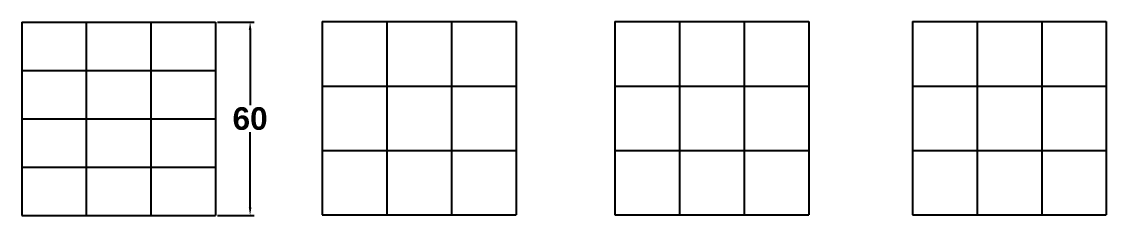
# Model space of a CAD drawing. Header units: millimetres. Extents: x 0 to 12057, y -41 to 471.
# Drawn here: x 9506.6 to 9842.3, y 410.5 to 470.6 of the extents above; entities that cross this region are included whole.
import ezdxf

# ---------------------------------------------------------------- set-up
doc = ezdxf.new("R2010")
doc.units = ezdxf.units.MM
doc.header["$LTSCALE"] = 2
doc.styles.get("Standard").update_dxf_attribs({"font": 'arialbd.ttf'})
doc.dimstyles.new('ISO-25', dxfattribs={"dimtxt": 7, "dimasz": 2.5, "dimexe": 1.25, "dimexo": 0.625, "dimtad": 1, "dimtih": 1, "dimtoh": 1, "dimdsep": 46, "dimtxsty": 'Standard', "dimcen": 2.5, "dimclrd": 1, "dimclre": 1, "dimclrt": 2, "dimadec": 0, "dimazin": 0, "dimtfac": 1, "dimtmove": 0, "dimatfit": 3, "dimfxl": 1, "dimarcsym": 0})

# ---------------------------------------------------------------- blocks, each defined once
blk = doc.blocks.new('*D54')
at = {"color": 1, "lineweight": -2, "transparency": 16777216}
for p, q in [((9567.19, 470.52), (9578.51, 470.52)), ((9577.26, 468.02), (9577.26, 444.72)), ((9577.26, 413.02), (9577.26, 436.32)), ((9567.19, 410.52), (9578.51, 410.52))]:
    blk.add_line(p, q, dxfattribs=at)
at = {"color": 1, "transparency": 16777216}
for points in [[(9576.85, 468.02), (9577.68, 468.02), (9577.26, 470.52)], [(9576.85, 413.02), (9577.68, 413.02), (9577.26, 410.52)]]:
    blk.add_solid(points, dxfattribs=at)
at = {"layer": 'Defpoints', "color": 0, "transparency": 16777216}
for p in [(9566.56, 470.52), (9577.26, 470.52), (9566.56, 410.52)]:
    blk.add_point(p, dxfattribs=at)
at = {"color": 2, "transparency": 16777216, "insert": (9577.26, 440.52), "char_height": 7, "attachment_point": 5}
blk.add_mtext('60', dxfattribs=at)

msp = doc.modelspace()

# ---------------------------------------------------------------- linework, layer by layer
for p, q in [((9506.564, 470.521), (9506.564, 410.521)), ((9506.564, 470.521), (9566.564, 470.521)), ((9526.564, 470.521), (9526.564, 410.521)), ((9546.564, 470.521), (9546.564, 410.521)), ((9566.564, 470.521), (9566.564, 410.521)), ((9599.574, 470.634), (9599.574, 410.634)), ((9599.574, 470.634), (9659.574, 470.634)), ((9619.574, 470.634), (9619.574, 410.634)), ((9619.574, 470.634), (9619.574, 410.634)), ((9639.574, 470.634), (9639.574, 410.634)), ((9659.574, 470.634), (9659.574, 410.634)), ((9690.201, 470.634), (9690.201, 410.634)), ((9690.201, 470.634), (9750.201, 470.634)), ((9710.201, 470.634), (9710.201, 410.634)), ((9710.201, 470.634), (9710.201, 410.634)), ((9730.201, 470.634), (9730.201, 410.634)), ((9750.201, 470.634), (9750.201, 410.634)), ((9782.298, 470.634), (9782.298, 410.634)), ((9782.298, 470.634), (9842.298, 470.634)), ((9802.298, 470.634), (9802.298, 410.634)), ((9802.298, 470.634), (9802.298, 410.634)), ((9822.298, 470.634), (9822.298, 410.634)), ((9842.298, 470.634), (9842.298, 410.634)), ((9506.564, 455.521), (9566.564, 455.521)), ((9599.574, 450.634), (9659.574, 450.634)), ((9690.201, 450.634), (9750.201, 450.634)), ((9782.298, 450.634), (9842.298, 450.634)), ((9506.564, 440.521), (9566.564, 440.521)), ((9599.574, 430.634), (9659.574, 430.634)), ((9690.201, 430.634), (9750.201, 430.634)), ((9782.298, 430.634), (9842.298, 430.634)), ((9506.564, 425.521), (9566.564, 425.521)), ((9506.564, 410.521), (9566.564, 410.521)), ((9599.574, 410.634), (9659.574, 410.634)), ((9690.201, 410.634), (9750.201, 410.634)), ((9782.298, 410.634), (9842.298, 410.634))]:
    msp.add_line(p, q)

# ---------------------------------------------------------------- dimensions: what is measured, and where the dimension line sits
dim = msp.add_linear_dim(base=(9577.265, 470.521), p1=(9566.564, 410.521), p2=(9566.564, 470.521), angle=270, dimstyle='ISO-25')
dim.commit()
dim.dimension.update_dxf_attribs({"geometry": '*D54', "text_midpoint": (9577.265, 440.521)})

doc.saveas('drawing.dxf')
